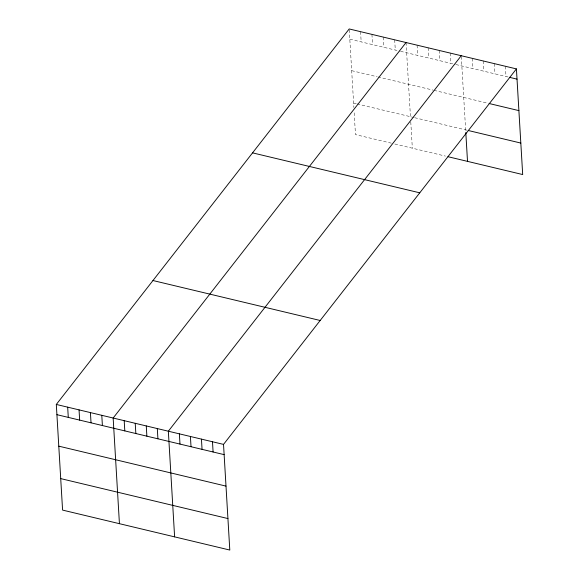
<?xml version="1.0" encoding="UTF-8"?>
<svg xmlns="http://www.w3.org/2000/svg" width="579" height="579" viewBox="0 0 579 579"><rect width="100%" height="100%" fill="white"/><g stroke="black" fill="none" stroke-linecap="round" stroke-linejoin="round"><path stroke-width="0.43" stroke-dasharray="2.9 2.17" d="M349.81 39.177L399.662 51.09M400.538 51.299L455.051 64.327M455.897 64.53L508.536 77.101M351.677 70.667L377.045 76.725M377.921 76.935L433.15 90.136M434.004 90.338L488.336 103.323M353.61 103.113L356.23 103.735M357.105 103.945L413.855 117.508M414.709 117.711L467.34 130.282M391.339 143.165L355.477 134.603L354.073 110.98M394.842 144.005L445.439 156.098M505.38 66.267L505.988 76.493M494.343 63.632L494.951 73.859M483.306 60.99L483.914 71.224M472.269 58.356L472.877 68.583M461.289 56.568L465.748 131.628M450.201 53.08L450.809 63.314M439.164 50.445L439.772 60.672M428.127 47.811L428.735 58.038M417.09 45.169L417.698 55.396M406.053 42.535L410.46 116.697M410.772 121.945L412.335 148.181M394.683 39.821L395.291 50.047M383.312 37.099L383.92 47.326M371.942 34.385L372.55 44.612M360.572 31.664L361.18 41.898M349.253 29.804L353.87 107.484"/><path stroke-width="0.87" d="M516.417 68.901L223.523 444.397L229.798 550.05L62.583 510.099L56.308 404.446L349.202 28.95L516.417 68.901L522.692 174.554L447.987 156.706M406.053 42.535L113.158 418.031L119.433 523.677M461.239 55.722L168.337 431.217L174.619 536.863M509.382 77.304L517.025 79.135M489.183 103.525L518.893 110.618M468.187 130.485L520.825 143.064M252.545 152.863L419.761 192.821M152.965 280.533L320.18 320.484M56.308 404.446L223.523 444.397M56.916 414.673L224.131 454.631M58.783 446.163L225.998 486.114M60.715 478.609L227.931 518.56M465.798 132.504L467.514 161.367M212.486 441.763L213.094 451.989M201.449 439.128L202.057 449.355M190.411 436.486L191.019 446.72M179.374 433.852L179.982 444.079M157.307 428.576L157.915 438.81M146.27 425.941L146.878 436.168M135.233 423.307L135.841 433.533M124.195 420.665L124.803 430.899M101.788 415.317L102.396 425.543M90.418 412.595L91.026 422.822M79.048 409.881L79.656 420.108M67.678 407.16L68.286 417.394"/></g></svg>
